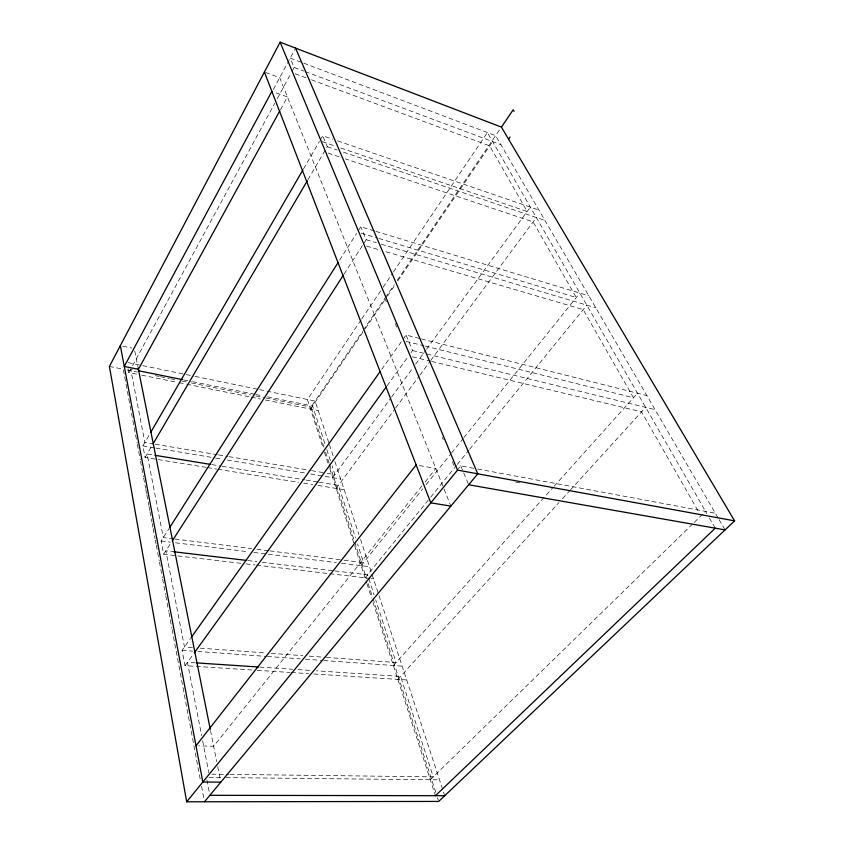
<?xml version="1.0" encoding="UTF-8"?>
<svg xmlns="http://www.w3.org/2000/svg" width="844" height="844" viewBox="0 0 844 844"><rect width="100%" height="100%" fill="white"/><g stroke="black" fill="none" stroke-linecap="round" stroke-linejoin="round"><path stroke-width="0.63" stroke-dasharray="4.22 3.17" d="M273.403 89.443L295.579 48.129M136.559 374.145L128.837 372.584L131.959 366.813M132.592 365.652L274.743 103.284M277.254 98.664L291.032 73.238M292.013 71.424L294.166 67.457L290.241 58.088L302.563 62.741M280.482 109.636L287.424 96.933L274.258 92.228M206.189 467.354L145.094 457.459L142.879 445.885L149.493 434.491M303.545 168.821L319.412 141.454M320.361 139.83L322.724 135.757L332.663 139.176M145.094 457.459L151.751 446.117M308.007 179.582L327.293 146.687L322.724 135.757M240.814 563.296L163.652 554.255L161.109 541.015L168.874 528.798M339.636 260.131L356.569 233.482M358.141 231.013L360.799 226.825L374.652 231.013M163.652 554.255L170.783 543.188M344.088 274.057L366.201 239.728L360.799 226.825M361.063 319.939L307.438 399.476L323.03 447.721M361.802 318.842L382.364 288.342M383.102 287.245L392.65 273.087M393.388 272L487.41 132.54L706.85 513.616M323.959 447.151L310.982 407.082L362.445 331.428M363.184 330.342L384.642 298.797M385.381 297.71L394.253 284.66M397.218 280.303L499.964 129.248M310.539 409.066L364.576 329.698M365.315 328.611L386.784 297.077M387.523 295.991L394.918 285.114M397.883 280.767L492.632 141.602M252.018 669.999L185.005 665.684L182.061 650.365L190.449 638.57M381.688 369.387L406.069 335.068L420.133 338.602M185.005 665.684L193.487 653.931M387.079 385.792L407.905 356.949M410.996 352.676L412.537 350.545L406.069 335.068M332.694 477.651L390.835 398.083M391.605 397.018L412.537 368.374M415.638 364.133L425.714 350.344M426.484 349.279L530.359 207.118M336.176 488.412L394.813 409.055M395.604 407.99L419.057 376.245M419.837 375.19L430.007 361.432M430.788 360.377L536.351 217.52M421.852 485.996L213.637 746.244L198.509 745.853M425.144 481.882L435.842 468.504L418.613 465.371M361.126 565.67L422.802 488.813M426.093 484.709L450.759 453.966M451.582 452.943L463.092 438.595M463.915 437.572L579.86 293.079M365.062 577.845L429.839 498.171M430.672 497.148L456.414 465.487M457.248 464.464L468.874 450.168M469.697 449.145L586.802 305.127M457.089 470.372L460.761 465.877L476.311 468.758M393.388 665.515L553.21 487.252M554.097 486.271L637.515 393.22M397.862 679.388L558.928 502.57M562.473 498.677L569.552 490.902M570.438 489.931L645.66 407.357M430.282 779.75L693.304 523.322M694.243 522.394L705.552 511.369M209.048 777.44L220.896 777.567M226.171 777.619L439.513 779.845M211.717 774.17L228.756 774.37M230.064 774.391L433.267 776.839L400.594 676.392L316.384 670.822M257.272 670.336L290.114 672.446M291.433 672.531L308.514 673.639M313.768 673.976L406.702 679.958M195.333 662.825L187.442 662.308L201.621 735.567M259.804 667.087L292.699 669.26M297.964 669.609L311.119 670.474M182.061 650.365L192.569 651.125M197.812 651.494L266.071 656.389M267.379 656.484L300.19 658.837M305.444 659.217L322.503 660.441M323.822 660.525L402.166 666.148M192.358 647.559L184.477 646.979L165.857 550.826L173.664 551.754M200.25 648.139L265.965 652.961M271.219 653.351L302.764 655.661M309.337 656.147L325.109 657.307M326.417 657.402L396.079 662.508L375.685 599.862M246.047 563.908L255.194 564.974M256.502 565.132L369.872 578.404M371.075 578.541L373.491 578.826M247.83 560.564L256.935 561.65M262.146 562.273L333.707 570.776M335.005 570.934L367.541 574.796L374.061 594.841M161.109 541.015L170.256 542.143M175.489 542.787L248.695 551.807M253.928 552.451L266.999 554.065M268.308 554.223L336.292 562.61M341.514 563.254L369.503 566.704M173.695 538.873L163.293 537.575L147.12 454.019L153.576 455.074M175.003 539.042L251.734 548.632M256.935 549.286L268.635 550.752M269.932 550.91L342.769 560.015M344.067 560.184L363.574 562.621L357.497 543.926M207.487 467.565L216.591 469.042M217.889 469.253L298.481 482.314M303.671 483.148L312.776 484.625M317.977 485.469L344.215 489.72M211.749 464.601L220.801 466.088M222.099 466.299L304.821 479.846M306.119 480.057L317.755 481.966M319.043 482.177L338.433 485.353L355.461 537.691M142.879 445.885L154.579 447.847M155.876 448.069L214.387 457.849M215.684 458.07L222.183 459.157M227.384 460.033L305.391 473.083M310.592 473.948L340.691 478.991M153.924 443.976L144.873 442.446L130.693 369.155L134.565 369.946M155.222 444.197L217.277 454.684M218.575 454.905L227.627 456.435M228.914 456.657L310.37 470.435M311.658 470.646L325.879 473.051M327.177 473.273L334.931 474.581L332.093 465.856M515.884 482.135L519.756 482.842M477.598 469L715.322 513.184M141.718 375.179L177.799 382.416M179.086 382.68L185.532 383.967M186.819 384.231L249.972 396.902M251.259 397.165L260.279 398.98M265.438 400.014L318.23 410.606M183.591 379.874L191.335 381.446M192.622 381.699L254.561 394.243M255.848 394.507L262.294 395.815M267.464 396.859L312.618 406.006L325.193 444.661M109.403 366.412L123.224 369.197L124.437 375.675M127.085 369.978L137.372 372.056M155.38 375.685L159.231 376.466M160.518 376.719L169.517 378.545M170.804 378.798L174.666 379.578M182.378 381.129L186.239 381.91M191.388 382.954L250.541 394.887M255.679 395.931L264.689 397.746M265.976 397.999L310.982 407.082M128.172 362.656L184.92 374.314M186.176 374.567L193.941 376.16M195.207 376.424L258.433 389.411M259.657 389.664L315.097 401.048L329.044 443.511M122.876 346.177L131.748 348.055M412.505 356.833L430.419 361.137M431.695 361.443L641.556 411.861L698.969 512.456M412.537 350.545L655.071 409.646M406.101 341.377L423.983 345.808M425.26 346.124L633.475 397.724L583.172 309.59L385.476 251.628M421.409 338.929L646.884 395.572M366.591 246.089L379.178 249.782M366.201 239.728L376.287 242.713M381.33 244.211L595.811 307.807M361.243 233.187L377.595 238.082M378.851 238.462L576.283 297.521L533.113 221.898L345.428 158.894M375.907 231.393L588.817 295.79M328.021 153.049L339.204 156.805M327.293 146.687L337.241 150.063M343.466 152.163L544.971 220.442M322.25 141.697L335.912 146.35M340.881 148.038L527.173 211.485L489.72 145.875L311.172 79.716M337.642 140.885L538.936 210.072M265.586 72.489L279.733 77.659L450.379 504.891M295.168 73.787L309.948 79.262M294.166 67.457L304.019 71.139M305.254 71.603L500.882 144.683M303.766 63.194L495.618 135.631L718.423 518.511M719.088 519.651L725.059 529.905M709.329 517.921L715.237 528.186M460.761 465.877L463.229 471.775M463.725 472.957L468.663 484.762M384.79 298.143L386.288 301.762M395.277 323.516L396.775 327.134M442.298 437.276L443.3 439.703M452.342 461.562L454.853 467.629M329.455 444.756L333.549 457.248M334.973 461.584L358.9 534.421M360.536 539.39L444.725 795.713M326.818 449.652L330.468 460.866M325.573 452.152L329.223 463.419M329.635 464.675L354.364 541.036M354.765 542.291L366.528 578.594M368.153 583.605L372.605 597.373M373.016 598.628L435.852 792.664M437.477 797.675L438.289 800.175M324.455 452.131L329.308 467.186M329.719 468.431L366.676 582.856M366.982 583.795L371.529 597.879M373.059 602.595L435.441 795.692M134.766 351.03L137.931 366.876M210.504 730.545L216.708 761.636M217.72 766.679L220.811 782.166M202.623 740.716L208.837 772.851M128.098 368.765L128.837 372.584M206.907 779.972L209.354 792.759M124.69 376.973L137.087 443.016M137.329 444.313L140.252 459.853M140.494 461.151L143.417 476.691M143.659 477.989L145.601 488.349M145.843 489.647L146.571 493.529M146.814 494.827L148.766 505.187M149.008 506.484L149.736 510.367M149.979 511.664L151.931 522.025M152.173 523.322L152.901 527.205M153.144 528.502L155.085 538.862M155.328 540.16L156.066 544.042M156.309 545.34L159.221 560.88M159.463 562.167L162.386 577.718M162.628 579.005L165.551 594.556M165.793 595.843L168.705 611.383M168.948 612.681L171.87 628.221M172.113 629.519L200.334 779.761M201.547 786.228L203.974 799.184"/><path stroke-width="1.27" d="M280.124 42.2L109.403 366.412L186.682 801.8L438.69 801.431L734.596 520.864L501.42 127.117L280.124 42.2L457.522 470.119L734.596 520.864M271.863 91.374L124.279 366.444L138.416 369.313L279.849 110.786M150.812 432.212L302.891 169.96M153.08 443.849L307.343 180.711M169.581 527.69L338.222 262.347M172.208 540.972L343.371 275.165M501.42 127.117L513.184 109.815L514.091 111.302M508.563 139.176L510.04 137.023M191.208 637.494L380.159 371.529M194.257 652.866L386.309 386.868M195.987 745.79L416.145 464.928M186.682 801.8L457.522 470.119M204.459 801.779L477.778 473.832L295.579 48.129M435.441 795.692L715.237 528.186M209.85 795.312L444.725 795.713M220.811 782.166L202.834 782.019L120.344 345.639M196.652 662.909L258.496 667.003M173.664 551.754L246.532 560.416M450.865 506.115L430.799 502.855L264.404 72.056M154.874 455.285L210.462 464.39M468.663 484.762L725.059 529.905M138.427 370.727L182.304 379.61M138.142 367.952L210.251 729.258"/></g></svg>
